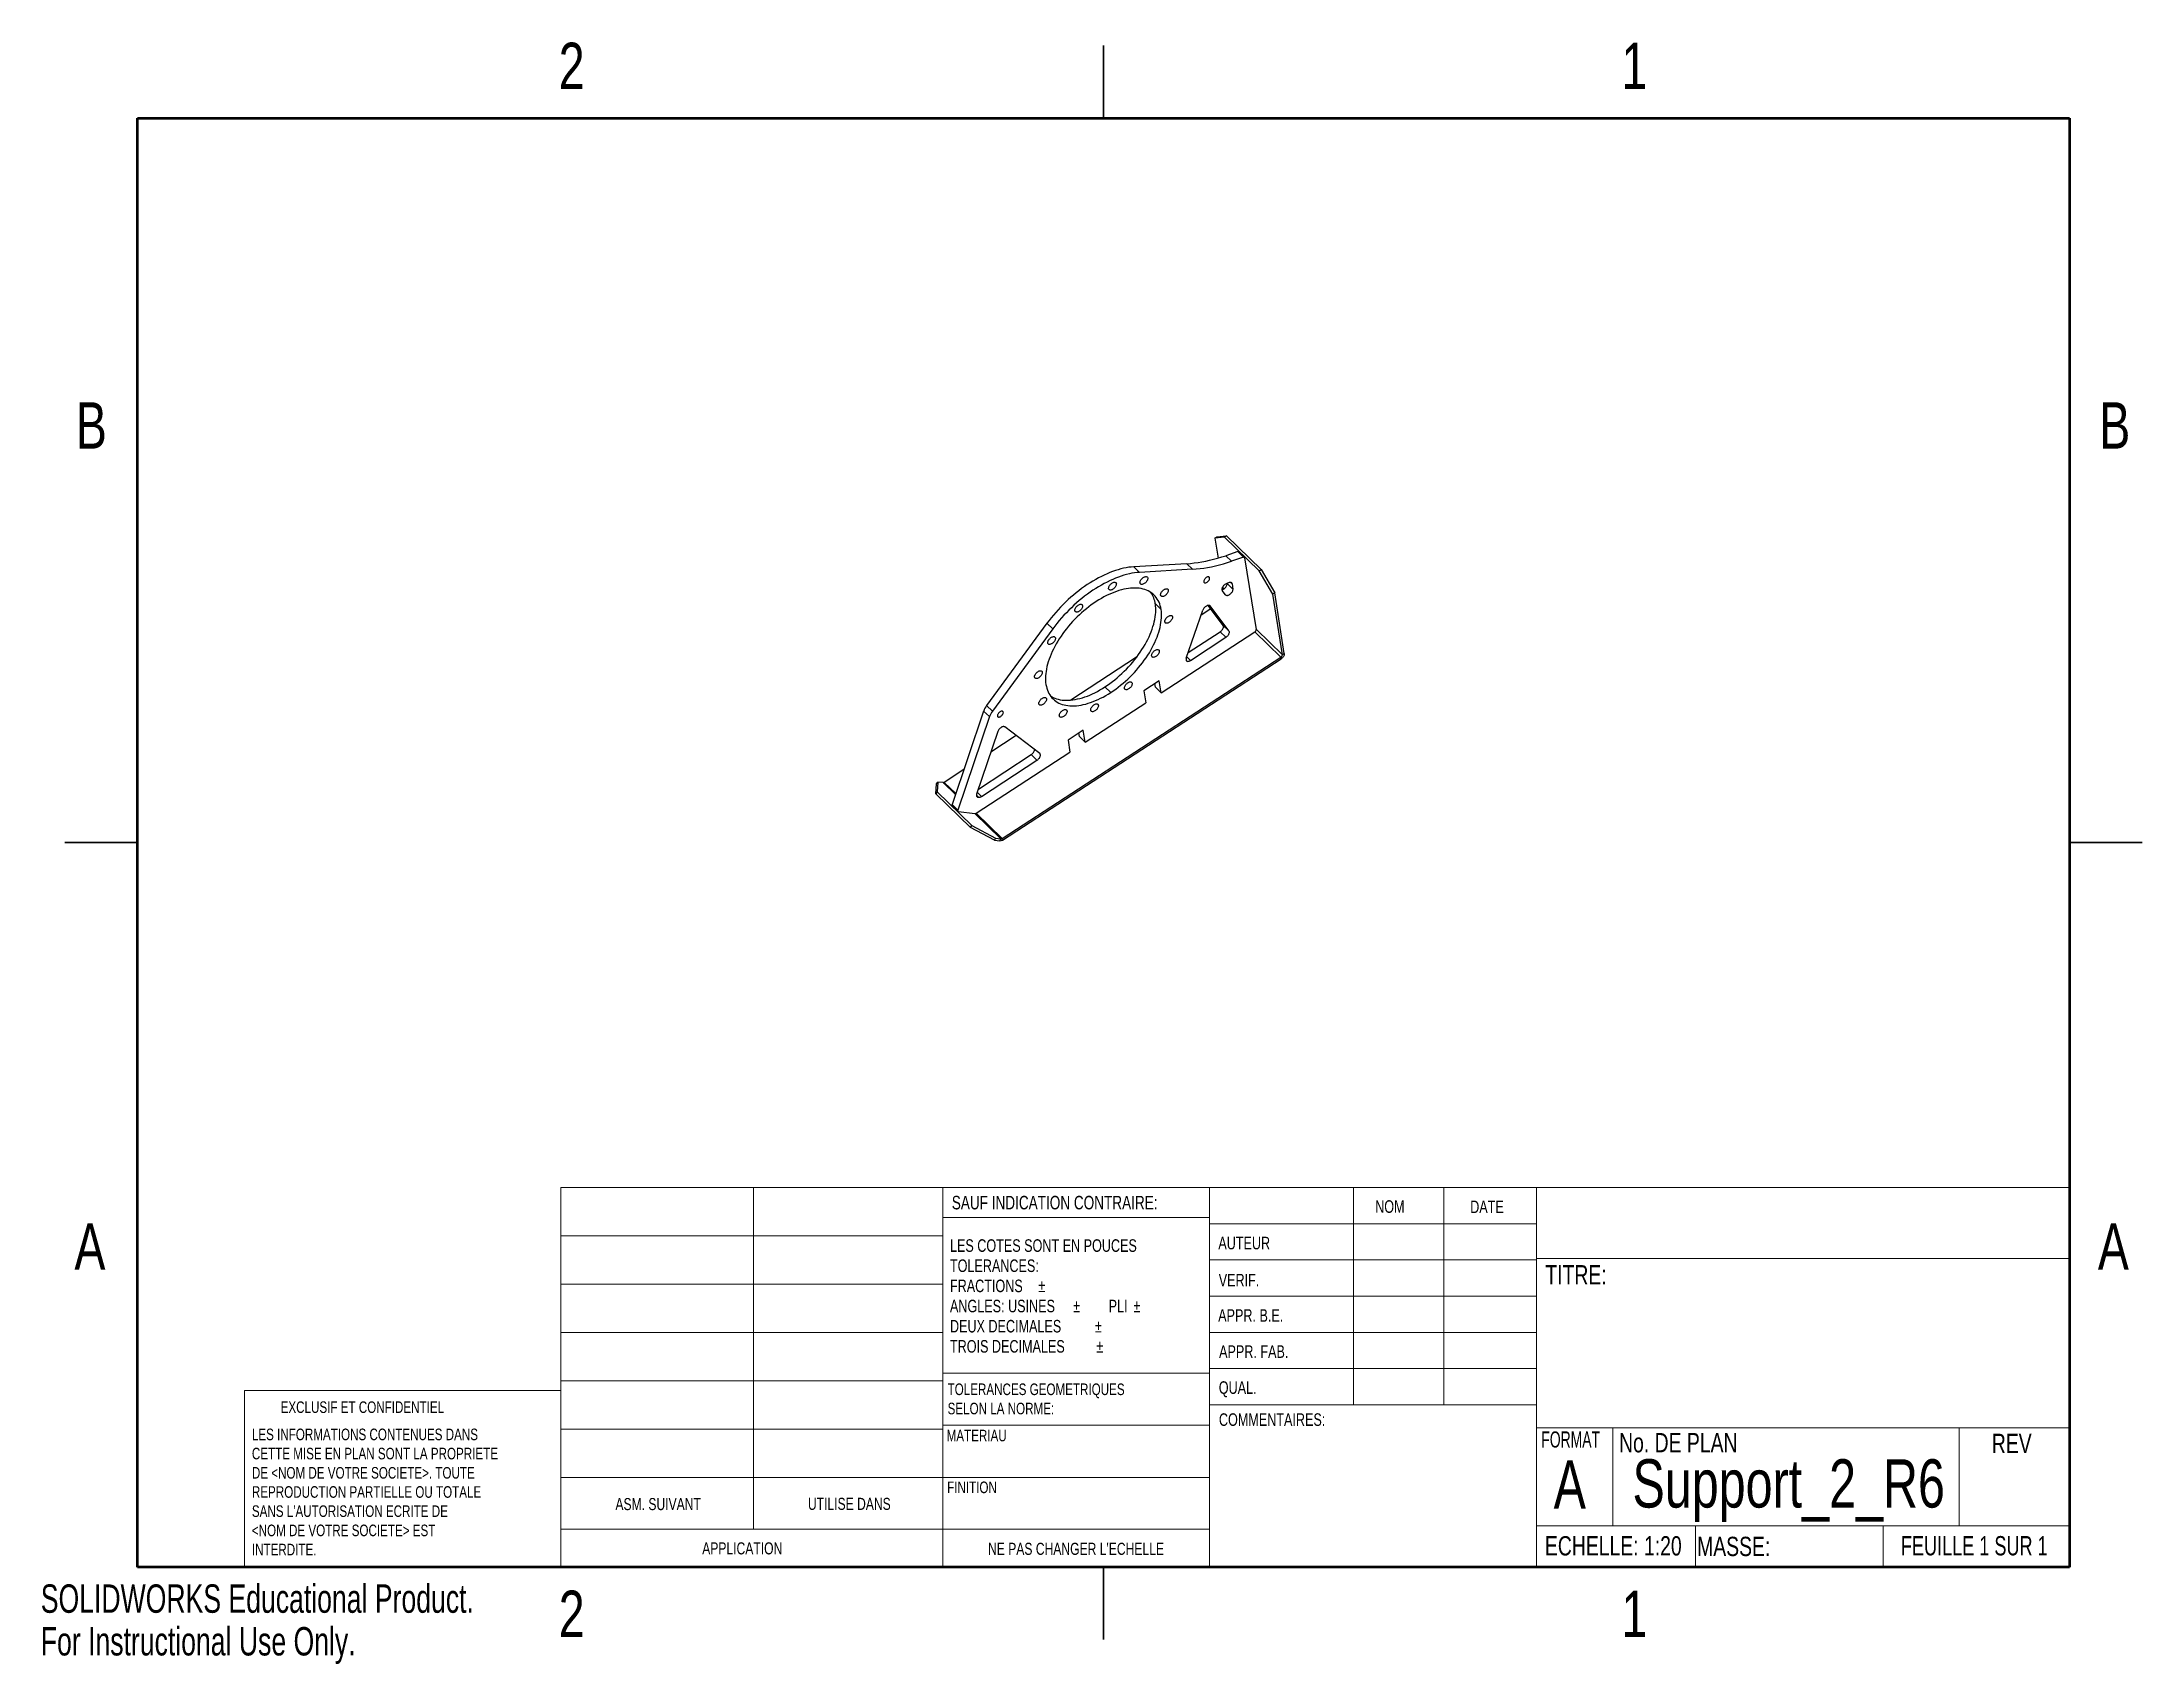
# Model space of a CAD drawing. Header units: millimetres. Extents: x 0 to 276, y 0 to 213.
import ezdxf

# ---------------------------------------------------------------- set-up
doc = ezdxf.new("R2010")
doc.units = ezdxf.units.MM
doc.styles.add('SLDTEXTSTYLE0', font='TXT', dxfattribs={"width": 0.75})
doc.styles.add('SLDTEXTSTYLE1', font='TXT', dxfattribs={"width": 0.64567})
doc.styles.add('SLDTEXTSTYLE2', font='TXT', dxfattribs={"width": 0.7})

msp = doc.modelspace()

# ---------------------------------------------------------------- linework, layer by layer
at = {"color": 7, "linetype": 'Continuous', "lineweight": 25}
for p, q in [((139.7, 212.72), (139.7, 203.2)), ((139.7, 203.2), (139.7, 212.72)), ((154.35, 147.98), (154.6, 148.14)), ((155.62, 148.1), (154.35, 147.98)), ((154.35, 147.98), (154.77, 145.35)), ((154.6, 148.14), (155.87, 148.26)), ((155.87, 148.26), (155.62, 148.1)), ((160.18, 143.66), (155.62, 148.1)), ((160.43, 143.83), (155.87, 148.26)), ((150.65, 144.61), (143.69, 144.2)), ((144.45, 143.46), (143.69, 144.2)), ((151.41, 143.87), (144.45, 143.46)), ((151.41, 143.87), (150.65, 144.61)), ((157.35, 146.19), (155.78, 145.66)), ((156.54, 144.93), (155.78, 145.66)), ((158.11, 145.45), (156.54, 144.93)), ((158.11, 145.45), (157.35, 146.19)), ((158.27, 145.44), (157.51, 146.17)), ((159.8, 135.95), (158.3, 145.37)), ((160.18, 143.66), (160.43, 143.83)), ((161.96, 140.59), (160.18, 143.66)), ((160.43, 143.83), (162.21, 140.76)), ((153.66, 142.73), (153.51, 142.87)), ((155.76, 140.52), (155.32, 141.09)), ((155.37, 141.55), (155.42, 141.24)), ((156.23, 142.13), (155.9, 142.02)), ((155.96, 142.04), (155.96, 142.02)), ((156.72, 141.28), (155.96, 142.02)), ((156.62, 141.97), (156.42, 142.15)), ((156.62, 141.97), (156.72, 141.28)), ((147.28, 138.58), (146.52, 139.32)), ((150.59, 132.18), (152.77, 138.51)), ((153.81, 138.66), (152.53, 137.83)), ((155.44, 136.5), (153.45, 139.13)), ((153.71, 139.05), (153.67, 139.09)), ((156.2, 135.76), (153.71, 139.05)), ((162.21, 140.76), (161.96, 140.59)), ((163.22, 132.63), (161.96, 140.59)), ((163.47, 132.79), (162.21, 140.76)), ((132.27, 136.77), (124.33, 125.95)), ((133.03, 136.03), (125.09, 125.21)), ((133.03, 136.03), (132.27, 136.77)), ((147.28, 127.62), (159.61, 135.65)), ((150.85, 132.94), (155.04, 135.67)), ((155.8, 134.93), (155.04, 135.67)), ((156.2, 135.76), (155.44, 136.5)), ((163.03, 132.32), (159.61, 135.65)), ((163.22, 132.63), (159.8, 135.95)), ((151.13, 131.89), (155.8, 134.93)), ((163.47, 132.79), (163.22, 132.63)), ((126.38, 108.48), (163.03, 132.32)), ((126.41, 108.28), (163.06, 132.12)), ((144.06, 132.31), (135.39, 126.67)), ((151.13, 131.89), (150.65, 132.36)), ((163.06, 132.12), (163.03, 132.32)), ((139.9, 128.41), (140.66, 127.68)), ((147.03, 129.22), (145.01, 127.91)), ((145.01, 127.91), (145.26, 126.31)), ((146.52, 128.36), (146.44, 128.84)), ((147.28, 127.62), (146.52, 128.36)), ((147.28, 127.62), (147.03, 129.22)), ((123.95, 125.23), (119.79, 112.96)), ((124.71, 124.5), (120.55, 112.22)), ((124.71, 124.5), (123.95, 125.23)), ((125.09, 125.21), (124.33, 125.95)), ((126.53, 125.09), (126.39, 125.23)), ((137.31, 121.14), (145.26, 126.31)), ((125.82, 122.56), (123.02, 114.32)), ((128.21, 122), (124.9, 119.85)), ((131.33, 119.64), (126.72, 123.14)), ((137.05, 122.73), (135.04, 121.42)), ((136.55, 121.88), (136.47, 122.35)), ((137.31, 121.14), (136.55, 121.88)), ((137.31, 121.14), (137.05, 122.73)), ((122.96, 111.8), (135.29, 119.82)), ((123.25, 114.98), (130.2, 119.51)), ((123.66, 114.02), (130.96, 118.77)), ((130.96, 118.77), (130.2, 119.51)), ((135.04, 121.42), (135.29, 119.82)), ((121.34, 117.53), (118.77, 115.86)), ((117.67, 114.37), (117.76, 115.65)), ((117.83, 114.63), (117.67, 114.37)), ((117.67, 114.37), (122.23, 109.94)), ((117.76, 115.65), (117.91, 115.9)), ((117.91, 115.9), (117.83, 114.63)), ((117.83, 114.63), (122.39, 110.19)), ((118.62, 115.82), (117.91, 115.9)), ((120.23, 114.25), (118.62, 115.82)), ((120.28, 114.4), (118.77, 115.86)), ((123.29, 113.9), (122.99, 114.19)), ((123.19, 113.92), (123, 114.1)), ((123.66, 114.02), (123.1, 114.56)), ((123.19, 113.92), (123.29, 113.9)), ((120.55, 112.22), (119.79, 112.96)), ((119.81, 112.79), (120.57, 112.05)), ((120.63, 112.02), (122.8, 111.75)), ((126.22, 108.43), (122.8, 111.75)), ((126.38, 108.48), (122.96, 111.8)), ((3.17, 107.95), (12.7, 107.95)), ((12.7, 107.95), (3.17, 107.95)), ((122.23, 109.94), (122.39, 110.19)), ((125.36, 108.26), (122.23, 109.94)), ((122.39, 110.19), (125.52, 108.52)), ((125.52, 108.52), (125.36, 108.26)), ((125.36, 108.26), (126.07, 108.17)), ((125.52, 108.52), (126.22, 108.43)), ((126.07, 108.17), (126.22, 108.43)), ((126.41, 108.28), (126.38, 108.48)), ((276.23, 107.95), (266.7, 107.95)), ((266.7, 107.95), (276.23, 107.95)), ((139.7, 3.17), (139.7, 12.7)), ((139.7, 12.7), (139.7, 3.17))]:
    msp.add_line(p, q, dxfattribs=at)
at = {"color": 7, "linetype": 'Continuous', "lineweight": 50}
for p, q in [((12.7, 12.7), (12.7, 203.2)), ((12.7, 203.2), (266.7, 203.2)), ((266.7, 203.2), (266.7, 12.7)), ((266.7, 12.7), (12.7, 12.7))]:
    msp.add_line(p, q, dxfattribs=at)
at = {"color": 7, "linetype": 'Continuous', "lineweight": 18}
for p, q in [((68.35, 62.59), (266.7, 62.59)), ((68.35, 12.7), (68.35, 62.59)), ((93.7, 62.59), (93.7, 17.69)), ((118.57, 12.7), (118.57, 62.59)), ((153.66, 62.59), (153.66, 12.7)), ((172.56, 62.59), (172.56, 34.02)), ((184.46, 62.59), (184.46, 34.02)), ((196.63, 62.59), (196.63, 12.7)), ((153.66, 58.67), (118.57, 58.67)), ((68.35, 56.24), (118.57, 56.24)), ((153.66, 57.83), (196.63, 57.83)), ((153.66, 53.07), (196.63, 53.07)), ((196.63, 53.27), (266.7, 53.27)), ((68.35, 49.89), (118.57, 49.89)), ((153.66, 48.31), (196.63, 48.31)), ((68.35, 43.54), (118.57, 43.54)), ((196.63, 43.54), (153.66, 43.54)), ((196.63, 38.78), (153.66, 38.78)), ((26.77, 12.7), (26.77, 35.92)), ((68.35, 35.92), (26.77, 35.92)), ((68.35, 37.19), (118.57, 37.19)), ((118.57, 38.19), (153.66, 38.19)), ((196.63, 34.02), (153.66, 34.02)), ((68.35, 30.84), (118.57, 30.84)), ((118.57, 31.34), (153.66, 31.34)), ((196.63, 30.98), (266.7, 30.98)), ((206.68, 30.98), (206.68, 18.11)), ((252.17, 30.98), (252.17, 18.11)), ((68.35, 24.49), (118.57, 24.49)), ((118.57, 24.48), (153.66, 24.48)), ((68.35, 17.69), (153.66, 17.69)), ((196.63, 18.11), (266.7, 18.11)), ((217.54, 18.11), (217.54, 12.7)), ((242.22, 18.11), (242.22, 12.7))]:
    msp.add_line(p, q, dxfattribs=at)
at = {"color": 7, "linetype": 'Continuous', "lineweight": 25, "flags": 128}
for points in [[(143.69, 144.2), (143.36, 144.17), (143.03, 144.13), (142.68, 144.08), (142.34, 144.01), (141.98, 143.92), (141.63, 143.82), (141.27, 143.71), (140.9, 143.58), (140.54, 143.44), (140.17, 143.29), (139.79, 143.12), (139.42, 142.94), (139.05, 142.75), (138.68, 142.54), (138.3, 142.32), (137.93, 142.09), (137.56, 141.85), (137.19, 141.6), (136.83, 141.34), (136.46, 141.06), (136.1, 140.78), (135.75, 140.49), (135.4, 140.19), (135.05, 139.88), (134.72, 139.56), (134.38, 139.23), (134.06, 138.9), (133.74, 138.56), (133.43, 138.21), (133.13, 137.86), (132.83, 137.5), (132.55, 137.14), (132.27, 136.77)], [(150.65, 144.61), (151.13, 144.65), (151.63, 144.7), (152.13, 144.77), (152.63, 144.85), (153.14, 144.95), (153.66, 145.06), (154.18, 145.19), (154.71, 145.33), (155.24, 145.49), (155.78, 145.66)], [(151.41, 143.87), (151.89, 143.91), (152.39, 143.96), (152.89, 144.03), (153.39, 144.11), (153.9, 144.21), (154.42, 144.32), (154.94, 144.45), (155.47, 144.59), (156, 144.75), (156.54, 144.93)], [(158.11, 145.45), (158.15, 145.46), (158.18, 145.47), (158.21, 145.46), (158.24, 145.46), (158.26, 145.44), (158.28, 145.42), (158.29, 145.4), (158.3, 145.37)], [(144.45, 143.46), (144.12, 143.43), (143.79, 143.39), (143.44, 143.34), (143.1, 143.27), (142.74, 143.18), (142.39, 143.08), (142.03, 142.97), (141.66, 142.84), (141.3, 142.7), (140.93, 142.55), (140.56, 142.38), (140.18, 142.2), (139.81, 142.01), (139.44, 141.8), (139.06, 141.58), (138.69, 141.36), (138.32, 141.11), (137.95, 140.86), (137.59, 140.6), (137.22, 140.33), (136.86, 140.04), (136.51, 139.75), (136.16, 139.45), (135.82, 139.14), (135.48, 138.82), (135.14, 138.49), (134.82, 138.16), (134.5, 137.82), (134.19, 137.47), (133.89, 137.12), (133.59, 136.76), (133.31, 136.4), (133.03, 136.03)], [(147.28, 138.58), (147.23, 138.84), (147.17, 139.08), (147.09, 139.32), (147, 139.55), (146.89, 139.76), (146.77, 139.96), (146.64, 140.15), (146.5, 140.33), (146.34, 140.5), (146.17, 140.65), (145.98, 140.79), (145.79, 140.91), (145.58, 141.03), (145.36, 141.12), (145.14, 141.21), (144.9, 141.28), (144.65, 141.33), (144.39, 141.37), (144.12, 141.4), (143.85, 141.41), (143.56, 141.4), (143.27, 141.38), (142.97, 141.35), (142.67, 141.3), (142.36, 141.24), (142.05, 141.16), (141.73, 141.07), (141.4, 140.96), (141.08, 140.84), (140.75, 140.71), (140.42, 140.56), (140.09, 140.41), (139.75, 140.23), (139.42, 140.05), (139.09, 139.85), (138.76, 139.64)], [(140.38, 141.32), (140.38, 141.4), (140.39, 141.48), (140.42, 141.56), (140.46, 141.65), (140.51, 141.73), (140.57, 141.82), (140.64, 141.9), (140.72, 141.97), (140.8, 142.04), (140.89, 142.09), (140.98, 142.13), (141.06, 142.16), (141.14, 142.17), (141.21, 142.16), (141.27, 142.15), (141.32, 142.12), (141.36, 142.07), (141.39, 142.01), (141.4, 141.95), (141.39, 141.87), (141.37, 141.79), (141.34, 141.7), (141.3, 141.61), (141.24, 141.53), (141.17, 141.44), (141.1, 141.37), (141.02, 141.3), (140.93, 141.24), (140.84, 141.19), (140.76, 141.16), (140.68, 141.14), (140.6, 141.14), (140.54, 141.15), (140.48, 141.17), (140.43, 141.21), (140.4, 141.26), (140.38, 141.32)], [(144.51, 142.07), (144.5, 142.14), (144.52, 142.22), (144.54, 142.31), (144.58, 142.39), (144.63, 142.48), (144.69, 142.57), (144.77, 142.65), (144.84, 142.72), (144.93, 142.78), (145.01, 142.84), (145.1, 142.88), (145.18, 142.9), (145.26, 142.91), (145.33, 142.91), (145.4, 142.89), (145.45, 142.86), (145.49, 142.82), (145.51, 142.76), (145.52, 142.69), (145.52, 142.62), (145.5, 142.53), (145.47, 142.45), (145.42, 142.36), (145.36, 142.27), (145.3, 142.19), (145.22, 142.11), (145.14, 142.04), (145.05, 141.99), (144.97, 141.94), (144.88, 141.91), (144.8, 141.89), (144.73, 141.88), (144.66, 141.89), (144.6, 141.92), (144.56, 141.96), (144.53, 142.01), (144.51, 142.07)], [(147.21, 140.48), (147.21, 140.55), (147.22, 140.63), (147.24, 140.71), (147.28, 140.8), (147.33, 140.89), (147.4, 140.97), (147.47, 141.05), (147.55, 141.12), (147.63, 141.19), (147.72, 141.24), (147.8, 141.28), (147.89, 141.31), (147.96, 141.32), (148.04, 141.32), (148.1, 141.3), (148.15, 141.27), (148.19, 141.22), (148.21, 141.16), (148.22, 141.1), (148.22, 141.02), (148.2, 140.94), (148.17, 140.85), (148.12, 140.76), (148.07, 140.68), (148, 140.6), (147.92, 140.52), (147.84, 140.45), (147.76, 140.39), (147.67, 140.34), (147.59, 140.31), (147.5, 140.29), (147.43, 140.29), (147.36, 140.3), (147.31, 140.32), (147.26, 140.36), (147.23, 140.41), (147.21, 140.48)], [(153.66, 142.73), (153.64, 142.79), (153.61, 142.83), (153.56, 142.86), (153.51, 142.87), (153.44, 142.87), (153.37, 142.86), (153.3, 142.83), (153.22, 142.79), (153.15, 142.73), (153.08, 142.67), (153.01, 142.59), (152.96, 142.52), (152.92, 142.44), (152.89, 142.36), (152.88, 142.29), (152.88, 142.23)], [(152.88, 142.23), (152.9, 142.17), (152.93, 142.13), (152.97, 142.1), (153.03, 142.09), (153.09, 142.09), (153.17, 142.1), (153.24, 142.13), (153.32, 142.17), (153.39, 142.23), (153.46, 142.29), (153.52, 142.37), (153.58, 142.44), (153.62, 142.52), (153.64, 142.6), (153.66, 142.67), (153.66, 142.73)], [(155.9, 142.02), (155.82, 141.98), (155.73, 141.93), (155.64, 141.87), (155.56, 141.8), (155.49, 141.72), (155.42, 141.64), (155.37, 141.55), (155.32, 141.46), (155.29, 141.37), (155.28, 141.29), (155.28, 141.22), (155.29, 141.15), (155.32, 141.09)], [(155.28, 141.19), (155.31, 141.19), (155.39, 141.22), (155.47, 141.27), (155.56, 141.32), (155.64, 141.38), (155.72, 141.46), (155.78, 141.54), (155.84, 141.62), (155.89, 141.7), (155.93, 141.79), (155.96, 141.87), (155.97, 141.95), (155.96, 142.02)], [(155.76, 140.52), (155.8, 140.48), (155.85, 140.45), (155.92, 140.44), (155.99, 140.44), (156.07, 140.46), (156.15, 140.48), (156.23, 140.53), (156.32, 140.58), (156.4, 140.64), (156.48, 140.72), (156.54, 140.8), (156.61, 140.88), (156.65, 140.97), (156.69, 141.05), (156.72, 141.13), (156.73, 141.21), (156.72, 141.28)], [(156.62, 141.97), (156.6, 142.02), (156.57, 142.07), (156.54, 142.11), (156.49, 142.13), (156.43, 142.15), (156.37, 142.15), (156.3, 142.15), (156.23, 142.13)], [(138.76, 139.64), (138.43, 139.42), (138.1, 139.19), (137.78, 138.95), (137.46, 138.69), (137.14, 138.43), (136.83, 138.16), (136.53, 137.88), (136.23, 137.6), (135.93, 137.3), (135.65, 137), (135.37, 136.69), (135.1, 136.38), (134.84, 136.06), (134.59, 135.73), (134.35, 135.41), (134.12, 135.08), (133.89, 134.74), (133.68, 134.41), (133.49, 134.07), (133.3, 133.73), (133.12, 133.39), (132.96, 133.06), (132.81, 132.72), (132.68, 132.38), (132.56, 132.05), (132.45, 131.72), (132.35, 131.4), (132.27, 131.08), (132.2, 130.76), (132.15, 130.45), (132.11, 130.15), (132.09, 129.85), (132.08, 129.56), (132.08, 129.27), (132.1, 129), (132.14, 128.73)], [(135.94, 138.43), (135.94, 138.51), (135.95, 138.59), (135.98, 138.67), (136.02, 138.76), (136.07, 138.85), (136.13, 138.93), (136.2, 139.01), (136.28, 139.08), (136.36, 139.15), (136.45, 139.2), (136.54, 139.24), (136.62, 139.27), (136.7, 139.28), (136.77, 139.28), (136.83, 139.26), (136.88, 139.23), (136.92, 139.18), (136.95, 139.12), (136.96, 139.06), (136.95, 138.98), (136.93, 138.9), (136.9, 138.81), (136.86, 138.72), (136.8, 138.64), (136.73, 138.55), (136.66, 138.48), (136.58, 138.41), (136.49, 138.35), (136.4, 138.3), (136.32, 138.27), (136.24, 138.25), (136.16, 138.25), (136.1, 138.26), (136.04, 138.28), (135.99, 138.32), (135.96, 138.37), (135.94, 138.43)], [(139.9, 128.41), (140.23, 128.63), (140.55, 128.87), (140.88, 129.11), (141.2, 129.36), (141.51, 129.62), (141.82, 129.89), (142.13, 130.17), (142.43, 130.46), (142.72, 130.75), (143.01, 131.06), (143.28, 131.36), (143.55, 131.68), (143.82, 132), (144.07, 132.32), (144.31, 132.65), (144.54, 132.98), (144.76, 133.31), (144.97, 133.65), (145.17, 133.99), (145.36, 134.32), (145.53, 134.66), (145.69, 135), (145.84, 135.33), (145.98, 135.67), (146.1, 136), (146.21, 136.33), (146.3, 136.66), (146.38, 136.98), (146.45, 137.29), (146.5, 137.6), (146.54, 137.91), (146.57, 138.21), (146.58, 138.5), (146.57, 138.78), (146.55, 139.06), (146.52, 139.32)], [(140.66, 127.68), (140.99, 127.9), (141.31, 128.13), (141.64, 128.37), (141.96, 128.62), (142.27, 128.88), (142.58, 129.15), (142.89, 129.43), (143.19, 129.72), (143.48, 130.01), (143.77, 130.32), (144.05, 130.62), (144.31, 130.94), (144.58, 131.26), (144.83, 131.58), (145.07, 131.91), (145.3, 132.24), (145.52, 132.57), (145.73, 132.91), (145.93, 133.25), (146.12, 133.58), (146.29, 133.92), (146.45, 134.26), (146.6, 134.6), (146.74, 134.93), (146.86, 135.26), (146.97, 135.59), (147.06, 135.92), (147.15, 136.24), (147.21, 136.56), (147.26, 136.87), (147.3, 137.17), (147.33, 137.47), (147.34, 137.76), (147.33, 138.04), (147.31, 138.32), (147.28, 138.58)], [(153.71, 139.05), (153.67, 139.09), (153.61, 139.12), (153.55, 139.13), (153.48, 139.13), (153.4, 139.12), (153.31, 139.09), (153.23, 139.04), (153.14, 138.99), (153.06, 138.92), (152.98, 138.85), (152.91, 138.77), (152.85, 138.68), (152.81, 138.59), (152.77, 138.51)], [(147.77, 136.97), (147.76, 137.04), (147.78, 137.12), (147.8, 137.2), (147.84, 137.29), (147.89, 137.38), (147.95, 137.46), (148.03, 137.54), (148.1, 137.61), (148.19, 137.68), (148.27, 137.73), (148.36, 137.77), (148.44, 137.8), (148.52, 137.81), (148.59, 137.81), (148.66, 137.79), (148.71, 137.76), (148.74, 137.71), (148.77, 137.65), (148.78, 137.59), (148.78, 137.51), (148.76, 137.43), (148.73, 137.34), (148.68, 137.25), (148.62, 137.17), (148.56, 137.09), (148.48, 137.01), (148.4, 136.94), (148.31, 136.88), (148.23, 136.83), (148.14, 136.8), (148.06, 136.78), (147.99, 136.78), (147.92, 136.79), (147.86, 136.81), (147.82, 136.85), (147.79, 136.9), (147.77, 136.97)], [(155.04, 135.67), (155.13, 135.73), (155.21, 135.8), (155.28, 135.88), (155.35, 135.96), (155.4, 136.05), (155.44, 136.14), (155.47, 136.23), (155.49, 136.31), (155.49, 136.38), (155.47, 136.45), (155.44, 136.5)], [(155.8, 134.93), (155.89, 134.99), (155.97, 135.06), (156.04, 135.14), (156.11, 135.23), (156.16, 135.31), (156.2, 135.4), (156.23, 135.49), (156.25, 135.57), (156.25, 135.64), (156.23, 135.71), (156.2, 135.76)], [(132.38, 134.18), (132.37, 134.25), (132.38, 134.33), (132.41, 134.41), (132.45, 134.5), (132.5, 134.59), (132.56, 134.67), (132.63, 134.75), (132.71, 134.83), (132.8, 134.89), (132.88, 134.94), (132.97, 134.98), (133.05, 135.01), (133.13, 135.02), (133.2, 135.02), (133.26, 135), (133.31, 134.97), (133.35, 134.92), (133.38, 134.87), (133.39, 134.8), (133.39, 134.72), (133.37, 134.64), (133.33, 134.56), (133.29, 134.47), (133.23, 134.38), (133.16, 134.3), (133.09, 134.22), (133.01, 134.15), (132.92, 134.09), (132.84, 134.05), (132.75, 134.01), (132.67, 133.99), (132.6, 133.99), (132.53, 134), (132.47, 134.03), (132.43, 134.06), (132.39, 134.12), (132.38, 134.18)], [(146.03, 132.48), (146.03, 132.55), (146.04, 132.63), (146.06, 132.72), (146.1, 132.8), (146.15, 132.89), (146.22, 132.98), (146.29, 133.06), (146.37, 133.13), (146.45, 133.19), (146.54, 133.25), (146.62, 133.29), (146.71, 133.31), (146.78, 133.33), (146.86, 133.32), (146.92, 133.3), (146.97, 133.27), (147.01, 133.23), (147.03, 133.17), (147.04, 133.1), (147.04, 133.03), (147.02, 132.94), (146.99, 132.86), (146.94, 132.77), (146.89, 132.68), (146.82, 132.6), (146.74, 132.52), (146.66, 132.46), (146.58, 132.4), (146.49, 132.35), (146.41, 132.32), (146.32, 132.3), (146.25, 132.29), (146.18, 132.3), (146.12, 132.33), (146.08, 132.37), (146.05, 132.42), (146.03, 132.48)], [(163.47, 132.79), (163.47, 132.72), (163.46, 132.65), (163.44, 132.57), (163.4, 132.49), (163.35, 132.4), (163.29, 132.32), (163.22, 132.25), (163.14, 132.18), (163.06, 132.12)], [(130.64, 129.69), (130.64, 129.77), (130.65, 129.85), (130.67, 129.93), (130.71, 130.02), (130.76, 130.1), (130.82, 130.19), (130.9, 130.27), (130.98, 130.34), (131.06, 130.41), (131.14, 130.46), (131.23, 130.5), (131.31, 130.53), (131.39, 130.54), (131.46, 130.54), (131.53, 130.52), (131.58, 130.49), (131.62, 130.44), (131.64, 130.38), (131.65, 130.32), (131.65, 130.24), (131.63, 130.16), (131.6, 130.07), (131.55, 129.98), (131.49, 129.9), (131.43, 129.81), (131.35, 129.74), (131.27, 129.67), (131.19, 129.61), (131.1, 129.56), (131.01, 129.53), (130.93, 129.51), (130.86, 129.51), (130.79, 129.52), (130.73, 129.54), (130.69, 129.58), (130.66, 129.63), (130.64, 129.69)], [(150.59, 132.18), (150.57, 132.09), (150.56, 132.02), (150.56, 131.95), (150.59, 131.88), (150.62, 131.84), (150.67, 131.8), (150.73, 131.78), (150.8, 131.77), (150.87, 131.78), (150.96, 131.8), (151.04, 131.84), (151.13, 131.89)], [(131.2, 126.18), (131.19, 126.26), (131.2, 126.34), (131.23, 126.42), (131.27, 126.51), (131.32, 126.59), (131.38, 126.68), (131.45, 126.76), (131.53, 126.83), (131.62, 126.9), (131.7, 126.95), (131.79, 126.99), (131.87, 127.02), (131.95, 127.03), (132.02, 127.03), (132.08, 127.01), (132.13, 126.98), (132.17, 126.93), (132.2, 126.87), (132.21, 126.81), (132.2, 126.73), (132.19, 126.65), (132.15, 126.56), (132.11, 126.47), (132.05, 126.39), (131.98, 126.3), (131.91, 126.23), (131.83, 126.16), (131.74, 126.1), (131.66, 126.05), (131.57, 126.02), (131.49, 126), (131.41, 126), (131.35, 126.01), (131.29, 126.03), (131.25, 126.07), (131.21, 126.12), (131.2, 126.18)], [(132.14, 128.73), (132.19, 128.48), (132.25, 128.23), (132.33, 127.99), (132.42, 127.77), (132.52, 127.56), (132.64, 127.35), (132.77, 127.16), (132.92, 126.98), (133.08, 126.82), (133.25, 126.67), (133.43, 126.53), (133.63, 126.4), (133.83, 126.29), (134.05, 126.19), (134.28, 126.11), (134.52, 126.04), (134.77, 125.99), (135.03, 125.95), (135.29, 125.92), (135.57, 125.91), (135.85, 125.91), (136.14, 125.93), (136.44, 125.97), (136.75, 126.01), (137.05, 126.08), (137.37, 126.15), (137.69, 126.25), (138.01, 126.35), (138.34, 126.47), (138.67, 126.6), (139, 126.75), (139.33, 126.91), (139.66, 127.08), (139.99, 127.27), (140.33, 127.47), (140.66, 127.68)], [(132.73, 127.23), (132.87, 127.14), (133.07, 127.03), (133.29, 126.93), (133.52, 126.85), (133.76, 126.78), (134.01, 126.72), (134.27, 126.68), (134.53, 126.66), (134.81, 126.65), (135.09, 126.65), (135.38, 126.67), (135.68, 126.7), (135.98, 126.75), (136.29, 126.82), (136.61, 126.89), (136.93, 126.98), (137.25, 127.09), (137.58, 127.21), (137.91, 127.34), (138.24, 127.49), (138.57, 127.65), (138.9, 127.82), (139.23, 128.01), (139.57, 128.2), (139.9, 128.41)], [(142.46, 128.22), (142.46, 128.3), (142.47, 128.38), (142.5, 128.46), (142.54, 128.55), (142.59, 128.64), (142.65, 128.72), (142.72, 128.8), (142.8, 128.87), (142.88, 128.94), (142.97, 128.99), (143.05, 129.03), (143.14, 129.06), (143.22, 129.07), (143.29, 129.07), (143.35, 129.05), (143.4, 129.02), (143.44, 128.97), (143.46, 128.91), (143.48, 128.85), (143.47, 128.77), (143.45, 128.69), (143.42, 128.6), (143.38, 128.51), (143.32, 128.43), (143.25, 128.34), (143.18, 128.27), (143.09, 128.2), (143.01, 128.14), (142.92, 128.09), (142.84, 128.06), (142.76, 128.04), (142.68, 128.04), (142.61, 128.05), (142.56, 128.07), (142.51, 128.11), (142.48, 128.16), (142.46, 128.22)], [(126.53, 125.09), (126.52, 125.14), (126.49, 125.18), (126.44, 125.21), (126.39, 125.23), (126.32, 125.23), (126.25, 125.21), (126.17, 125.18), (126.1, 125.14), (126.02, 125.09), (125.95, 125.02), (125.89, 124.95), (125.84, 124.87), (125.8, 124.8), (125.77, 124.72), (125.76, 124.65), (125.76, 124.58)], [(125.76, 124.58), (125.78, 124.53), (125.81, 124.49), (125.85, 124.46), (125.91, 124.44), (125.97, 124.44), (126.04, 124.46), (126.12, 124.49), (126.2, 124.53), (126.27, 124.59), (126.34, 124.65), (126.4, 124.72), (126.45, 124.8), (126.49, 124.88), (126.52, 124.95), (126.54, 125.02), (126.53, 125.09)], [(133.9, 124.59), (133.89, 124.66), (133.91, 124.74), (133.93, 124.83), (133.97, 124.91), (134.02, 125), (134.08, 125.08), (134.16, 125.16), (134.23, 125.24), (134.32, 125.3), (134.4, 125.35), (134.49, 125.39), (134.57, 125.42), (134.65, 125.43), (134.72, 125.43), (134.79, 125.41), (134.84, 125.38), (134.88, 125.34), (134.9, 125.28), (134.91, 125.21), (134.91, 125.13), (134.89, 125.05), (134.86, 124.97), (134.81, 124.88), (134.75, 124.79), (134.69, 124.71), (134.61, 124.63), (134.53, 124.56), (134.44, 124.5), (134.36, 124.46), (134.27, 124.42), (134.19, 124.41), (134.12, 124.4), (134.05, 124.41), (133.99, 124.44), (133.95, 124.47), (133.92, 124.53), (133.9, 124.59)], [(138.02, 125.34), (138.02, 125.41), (138.03, 125.49), (138.06, 125.57), (138.09, 125.66), (138.15, 125.75), (138.21, 125.83), (138.28, 125.91), (138.36, 125.98), (138.44, 126.05), (138.53, 126.1), (138.61, 126.14), (138.7, 126.17), (138.78, 126.18), (138.85, 126.18), (138.91, 126.16), (138.96, 126.13), (139, 126.08), (139.02, 126.02), (139.04, 125.96), (139.03, 125.88), (139.01, 125.8), (138.98, 125.71), (138.93, 125.62), (138.88, 125.54), (138.81, 125.46), (138.74, 125.38), (138.65, 125.31), (138.57, 125.25), (138.48, 125.2), (138.4, 125.17), (138.32, 125.15), (138.24, 125.15), (138.17, 125.16), (138.12, 125.18), (138.07, 125.22), (138.04, 125.27), (138.02, 125.34)], [(126.72, 123.14), (126.67, 123.17), (126.6, 123.19), (126.53, 123.19), (126.45, 123.17), (126.36, 123.14), (126.28, 123.1), (126.19, 123.04), (126.11, 122.98), (126.03, 122.9), (125.96, 122.82), (125.9, 122.73), (125.85, 122.64), (125.82, 122.56)], [(130.2, 119.51), (130.29, 119.57), (130.37, 119.64), (130.44, 119.72), (130.51, 119.8), (130.56, 119.89), (130.6, 119.98), (130.63, 120.06), (130.65, 120.14), (130.65, 120.16)], [(130.96, 118.77), (131.05, 118.83), (131.13, 118.9), (131.2, 118.98), (131.27, 119.06), (131.32, 119.15), (131.36, 119.24), (131.39, 119.32), (131.41, 119.4), (131.41, 119.48), (131.39, 119.54), (131.37, 119.6), (131.33, 119.64)], [(123.02, 114.32), (123, 114.24), (122.99, 114.17), (123, 114.1), (123.01, 114.04), (123.04, 113.99), (123.08, 113.96), (123.13, 113.93), (123.19, 113.92)], [(120.63, 112.02), (120.6, 112.03), (120.58, 112.04), (120.56, 112.06), (120.55, 112.09), (120.54, 112.11), (120.54, 112.15), (120.54, 112.18), (120.55, 112.22)]]:
    msp.add_lwpolyline(points, dxfattribs=at)
at = {"color": 7, "linetype": 'Continuous', "lineweight": 25}
for centre, radius, start, end in [((157.42, 146.05), 0.155, 52.4634, 115.6441), ((143.07, 138.84), 3.48, 7.9156, 34.7126), ((159.43, 135.96), 0.365, 299.4429, 358.0467), ((162.85, 132.64), 0.365, 299.4429, 358.0467), ((126.49, 124.34), 2.69, 143.1455, 160.4919), ((127.25, 123.6), 2.69, 143.1455, 160.4919), ((118.63, 116.06), 0.25, 267.8175, 306.3353), ((123.31, 114.5), 0.595, 267.8175, 306.3353), ((119.93, 112.89), 0.161, 153.7784, 218.444), ((122.81, 112), 0.25, 267.8175, 306.3353), ((126.09, 108.72), 0.548, 267.8175, 306.3353), ((126.23, 108.68), 0.25, 267.8175, 306.3353)]:
    msp.add_arc(centre, radius, start, end, dxfattribs=at)

# ---------------------------------------------------------------- texts
at = {"color": 7, "linetype": 'Continuous', "lineweight": 0}
for s, insert, char_height, attachment_point, style in [('2', (69.79, 213.1), 6.1, 2, 'SLDTEXTSTYLE0'), ('1', (209.49, 213.1), 6.1, 2, 'SLDTEXTSTYLE0'), ('B', (6.65, 165.83), 6.1, 2, 'SLDTEXTSTYLE0'), ('B', (272.65, 165.83), 6.1, 2, 'SLDTEXTSTYLE0'), ('SAUF INDICATION CONTRAIRE:', (119.76, 61.5), 1.778, 1, 'SLDTEXTSTYLE0'), ('NOM', (175.42, 60.92), 1.651, 1, 'SLDTEXTSTYLE0'), ('DATE', (187.91, 60.88), 1.651, 1, 'SLDTEXTSTYLE0'), ('A', (6.46, 57.88), 6.1, 2, 'SLDTEXTSTYLE0'), ('LES COTES SONT EN POUCES', (119.52, 55.79), 1.651, 1, 'SLDTEXTSTYLE0'), ('AUTEUR', (154.8, 56.12), 1.651, 1, 'SLDTEXTSTYLE0'), ('A', (272.46, 57.88), 6.1, 2, 'SLDTEXTSTYLE0'), ('TOLERANCES:', (119.52, 53.14), 1.651, 1, 'SLDTEXTSTYLE0'), ('FRACTIONS', (119.52, 50.49), 1.651, 1, 'SLDTEXTSTYLE0'), ('%%p', (131.14, 50.49), 1.651, 1, 'SLDTEXTSTYLE0'), ('VERIF.', (154.85, 51.24), 1.651, 1, 'SLDTEXTSTYLE0'), ('TITRE:', (197.79, 52.39), 2.54, 1, 'SLDTEXTSTYLE0'), ('ANGLES: USINES', (119.52, 47.84), 1.651, 1, 'SLDTEXTSTYLE0'), ('%%p', (135.71, 47.84), 1.651, 1, 'SLDTEXTSTYLE0'), ('PLI', (140.38, 47.84), 1.651, 1, 'SLDTEXTSTYLE0'), ('%%p', (143.64, 47.84), 1.651, 1, 'SLDTEXTSTYLE0'), ('DEUX DECIMALES', (119.52, 45.19), 1.651, 1, 'SLDTEXTSTYLE0'), ('%%p', (138.58, 45.19), 1.651, 1, 'SLDTEXTSTYLE0'), ('APPR. B.E.', (154.78, 46.6), 1.651, 1, 'SLDTEXTSTYLE0'), ('TROIS DECIMALES', (119.52, 42.54), 1.651, 1, 'SLDTEXTSTYLE0'), ('%%p', (138.76, 42.54), 1.651, 1, 'SLDTEXTSTYLE0'), ('APPR. FAB.', (154.9, 41.85), 1.651, 1, 'SLDTEXTSTYLE0'), ('TOLERANCES GEOMETRIQUES', (119.21, 36.83), 1.524, 1, 'SLDTEXTSTYLE0'), ('QUAL.', (154.86, 37.12), 1.651, 1, 'SLDTEXTSTYLE0'), ('EXCLUSIF ET CONFIDENTIEL', (31.53, 34.48), 1.524, 1, 'SLDTEXTSTYLE0'), ('SELON LA NORME:', (119.21, 34.3), 1.524, 1, 'SLDTEXTSTYLE0'), ('LES INFORMATIONS CONTENUES DANS', (27.75, 30.9), 1.524, 1, 'SLDTEXTSTYLE0'), ('MATERIAU', (119.08, 30.75), 1.524, 1, 'SLDTEXTSTYLE0'), ('COMMENTAIRES:', (154.88, 32.91), 1.651, 1, 'SLDTEXTSTYLE0'), ('FORMAT', (197.26, 30.53), 2.117, 1, 'SLDTEXTSTYLE1'), ('CETTE MISE EN PLAN SONT LA PROPRIETE', (27.75, 28.38), 1.524, 1, 'SLDTEXTSTYLE0'), ('No. DE PLAN', (207.48, 30.32), 2.54, 1, 'SLDTEXTSTYLE0'), ('REV', (256.48, 30.22), 2.54, 1, 'SLDTEXTSTYLE0'), ('DE <NOM DE VOTRE SOCIETE>. TOUTE', (27.75, 25.85), 1.524, 1, 'SLDTEXTSTYLE0'), ('A', (198.88, 26.72), 6.35, 1, 'SLDTEXTSTYLE0'), ('Support_2_R6', (229.78, 26.87), 6.35, 2, 'SLDTEXTSTYLE0'), ('REPRODUCTION PARTIELLE OU TOTALE', (27.75, 23.33), 1.524, 1, 'SLDTEXTSTYLE0'), ('FINITION', (119.15, 23.94), 1.524, 1, 'SLDTEXTSTYLE0'), ("SANS L'AUTORISATION ECRITE DE", (27.75, 20.81), 1.524, 1, 'SLDTEXTSTYLE0'), ('ASM. SUIVANT', (75.54, 21.77), 1.5875, 1, 'SLDTEXTSTYLE0'), ('UTILISE DANS', (100.85, 21.8), 1.5875, 1, 'SLDTEXTSTYLE0'), ('<NOM DE VOTRE SOCIETE> EST', (27.75, 18.28), 1.524, 1, 'SLDTEXTSTYLE0'), ('ECHELLE: 1:20', (197.73, 16.76), 2.54, 1, 'SLDTEXTSTYLE0'), ('MASSE:', (217.74, 16.68), 2.54, 1, 'SLDTEXTSTYLE0'), ('FEUILLE 1 SUR 1', (244.53, 16.77), 2.54, 1, 'SLDTEXTSTYLE2'), ('INTERDITE.', (27.75, 15.76), 1.524, 1, 'SLDTEXTSTYLE0'), ('APPLICATION', (86.95, 15.95), 1.5875, 1, 'SLDTEXTSTYLE0'), ("NE PAS CHANGER L'ECHELLE", (136.09, 15.89), 1.5875, 2, 'SLDTEXTSTYLE0'), ('2', (69.79, 9.6), 6.1, 2, 'SLDTEXTSTYLE0'), ('1', (209.49, 9.6), 6.1, 2, 'SLDTEXTSTYLE0')]:
    msp.add_mtext(s, dxfattribs=dict(at, insert=insert, char_height=char_height, attachment_point=attachment_point, style=style))
at = {"color": 7, "linetype": 'Continuous', "char_height": 3.7351, "attachment_point": 1, "style": 'SLDTEXTSTYLE2'}
for s, insert in [('SOLIDWORKS Educational Product.', (0, 10.42)), ('For Instructional Use Only.', (0, 4.81))]:
    msp.add_mtext(s, dxfattribs=dict(at, insert=insert))

doc.saveas('drawing.dxf')
